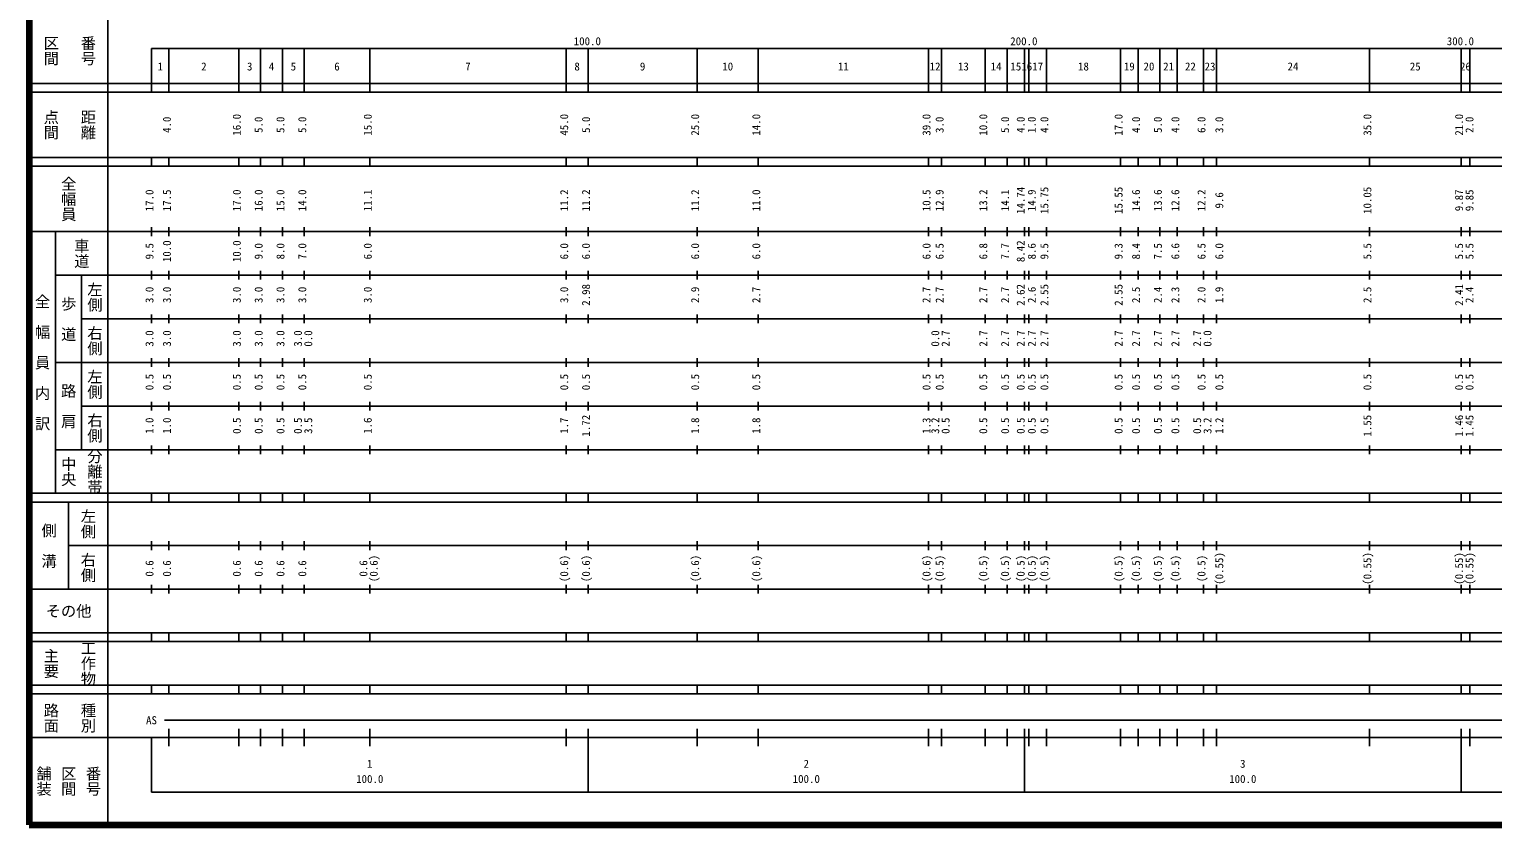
# Model space of a CAD drawing. Units: millimetres on the paper, enlarged 1000 times. Extents: x 40000 to 680000, y 20000 to 380000.
# Drawn here: x 40000 to 375254, y 20000 to 202409 of the extents above; entities that cross this region are included whole.
import ezdxf
from ezdxf.enums import TextEntityAlignment as Align

# ---------------------------------------------------------------- set-up
doc = ezdxf.new("R2010")
doc.units = ezdxf.units.MM
doc.header["$LTSCALE"] = 1000
doc.layers.add('M-TTL', color=2, linetype='Continuous', lineweight=140)
doc.layers.add('M-TTL-BAND', color=7, linetype='Continuous', lineweight=25)
doc.styles.add('@ＭＳ ゴシック', font='')
doc.styles.add('ＭＳ ゴシック', font='')
doc.styles.get('@ＭＳ ゴシック').set_extended_font_data('@MS Gothic')
doc.styles.get('ＭＳ ゴシック').set_extended_font_data('MS Gothic')

msp = doc.modelspace()

# ---------------------------------------------------------------- linework, layer by layer
at = {"layer": 'M-TTL'}
for p, q in [((40000, 380000), (40000, 20000)), ((40000, 20000), (680000, 20000))]:
    msp.add_line(p, q, dxfattribs=at)
at = {"layer": 'M-TTL-BAND'}
for p, q in [((58000, 370000), (58000, 20000)), ((68000, 198000), (579000, 198000)), ((68000, 198000), (68000, 188000)), ((72000, 188000), (72000, 198000)), ((88000, 188000), (88000, 198000)), ((93000, 188000), (93000, 198000)), ((98000, 188000), (98000, 198000)), ((103000, 188000), (103000, 198000)), ((118000, 188000), (118000, 198000)), ((163000, 188000), (163000, 198000)), ((168000, 188000), (168000, 198000)), ((193000, 188000), (193000, 198000)), ((207000, 188000), (207000, 198000)), ((246000, 188000), (246000, 198000)), ((249000, 188000), (249000, 198000)), ((259000, 188000), (259000, 198000)), ((264000, 188000), (264000, 198000)), ((268000, 188000), (268000, 198000)), ((269000, 188000), (269000, 198000)), ((273000, 188000), (273000, 198000)), ((290000, 188000), (290000, 198000)), ((294000, 188000), (294000, 198000)), ((299000, 188000), (299000, 198000)), ((303000, 188000), (303000, 198000)), ((309000, 188000), (309000, 198000)), ((312000, 188000), (312000, 198000)), ((347000, 188000), (347000, 198000)), ((368000, 188000), (368000, 198000)), ((370000, 188000), (370000, 198000)), ((40000, 190000), (579000, 190000)), ((40000, 188000), (579000, 188000)), ((40000, 173000), (579000, 173000)), ((40000, 171000), (579000, 171000)), ((68000, 171000), (68000, 173000)), ((72000, 171000), (72000, 173000)), ((88000, 171000), (88000, 173000)), ((93000, 171000), (93000, 173000)), ((98000, 171000), (98000, 173000)), ((103000, 171000), (103000, 173000)), ((118000, 171000), (118000, 173000)), ((163000, 171000), (163000, 173000)), ((168000, 171000), (168000, 173000)), ((193000, 171000), (193000, 173000)), ((207000, 171000), (207000, 173000)), ((246000, 171000), (246000, 173000)), ((249000, 171000), (249000, 173000)), ((259000, 171000), (259000, 173000)), ((264000, 171000), (264000, 173000)), ((268000, 171000), (268000, 173000)), ((269000, 171000), (269000, 173000)), ((273000, 171000), (273000, 173000)), ((290000, 171000), (290000, 173000)), ((294000, 171000), (294000, 173000)), ((299000, 171000), (299000, 173000)), ((303000, 171000), (303000, 173000)), ((309000, 171000), (309000, 173000)), ((312000, 171000), (312000, 173000)), ((347000, 171000), (347000, 173000)), ((368000, 171000), (368000, 173000)), ((370000, 171000), (370000, 173000)), ((40000, 156000), (579000, 156000)), ((46000, 96000), (46000, 156000)), ((68000, 155000), (68000, 157000)), ((72000, 155000), (72000, 157000)), ((88000, 155000), (88000, 157000)), ((93000, 155000), (93000, 157000)), ((98000, 155000), (98000, 157000)), ((103000, 155000), (103000, 157000)), ((118000, 155000), (118000, 157000)), ((163000, 155000), (163000, 157000)), ((168000, 155000), (168000, 157000)), ((193000, 155000), (193000, 157000)), ((207000, 155000), (207000, 157000)), ((246000, 155000), (246000, 157000)), ((249000, 155000), (249000, 157000)), ((259000, 155000), (259000, 157000)), ((264000, 155000), (264000, 157000)), ((268000, 155000), (268000, 157000)), ((269000, 155000), (269000, 157000)), ((273000, 155000), (273000, 157000)), ((290000, 155000), (290000, 157000)), ((294000, 155000), (294000, 157000)), ((299000, 155000), (299000, 157000)), ((303000, 155000), (303000, 157000)), ((309000, 155000), (309000, 157000)), ((312000, 155000), (312000, 157000)), ((347000, 155000), (347000, 157000)), ((368000, 155000), (368000, 157000)), ((370000, 155000), (370000, 157000)), ((46000, 146000), (579000, 146000)), ((52000, 146000), (52000, 106000)), ((68000, 145000), (68000, 147000)), ((72000, 145000), (72000, 147000)), ((88000, 145000), (88000, 147000)), ((93000, 145000), (93000, 147000)), ((98000, 145000), (98000, 147000)), ((103000, 145000), (103000, 147000)), ((118000, 145000), (118000, 147000)), ((163000, 145000), (163000, 147000)), ((168000, 145000), (168000, 147000)), ((193000, 145000), (193000, 147000)), ((207000, 145000), (207000, 147000)), ((246000, 145000), (246000, 147000)), ((249000, 145000), (249000, 147000)), ((259000, 145000), (259000, 147000)), ((264000, 145000), (264000, 147000)), ((268000, 145000), (268000, 147000)), ((269000, 145000), (269000, 147000)), ((273000, 145000), (273000, 147000)), ((290000, 145000), (290000, 147000)), ((294000, 145000), (294000, 147000)), ((299000, 145000), (299000, 147000)), ((303000, 145000), (303000, 147000)), ((309000, 145000), (309000, 147000)), ((312000, 145000), (312000, 147000)), ((347000, 145000), (347000, 147000)), ((368000, 145000), (368000, 147000)), ((370000, 145000), (370000, 147000)), ((52000, 136000), (579000, 136000)), ((68000, 135000), (68000, 137000)), ((72000, 135000), (72000, 137000)), ((88000, 135000), (88000, 137000)), ((93000, 135000), (93000, 137000)), ((98000, 135000), (98000, 137000)), ((103000, 135000), (103000, 137000)), ((118000, 135000), (118000, 137000)), ((163000, 135000), (163000, 137000)), ((168000, 135000), (168000, 137000)), ((193000, 135000), (193000, 137000)), ((207000, 135000), (207000, 137000)), ((246000, 135000), (246000, 137000)), ((249000, 135000), (249000, 137000)), ((259000, 135000), (259000, 137000)), ((264000, 135000), (264000, 137000)), ((268000, 135000), (268000, 137000)), ((269000, 135000), (269000, 137000)), ((273000, 135000), (273000, 137000)), ((290000, 135000), (290000, 137000)), ((294000, 135000), (294000, 137000)), ((299000, 135000), (299000, 137000)), ((303000, 135000), (303000, 137000)), ((309000, 135000), (309000, 137000)), ((312000, 135000), (312000, 137000)), ((347000, 135000), (347000, 137000)), ((368000, 135000), (368000, 137000)), ((370000, 135000), (370000, 137000)), ((46000, 126000), (579000, 126000)), ((68000, 125000), (68000, 127000)), ((72000, 125000), (72000, 127000)), ((88000, 125000), (88000, 127000)), ((93000, 125000), (93000, 127000)), ((98000, 125000), (98000, 127000)), ((103000, 125000), (103000, 127000)), ((118000, 125000), (118000, 127000)), ((163000, 125000), (163000, 127000)), ((168000, 125000), (168000, 127000)), ((193000, 125000), (193000, 127000)), ((207000, 125000), (207000, 127000)), ((246000, 125000), (246000, 127000)), ((249000, 125000), (249000, 127000)), ((259000, 125000), (259000, 127000)), ((264000, 125000), (264000, 127000)), ((268000, 125000), (268000, 127000)), ((269000, 125000), (269000, 127000)), ((273000, 125000), (273000, 127000)), ((290000, 125000), (290000, 127000)), ((294000, 125000), (294000, 127000)), ((299000, 125000), (299000, 127000)), ((303000, 125000), (303000, 127000)), ((309000, 125000), (309000, 127000)), ((312000, 125000), (312000, 127000)), ((347000, 125000), (347000, 127000)), ((368000, 125000), (368000, 127000)), ((370000, 125000), (370000, 127000)), ((52000, 116000), (579000, 116000)), ((68000, 115000), (68000, 117000)), ((72000, 115000), (72000, 117000)), ((88000, 115000), (88000, 117000)), ((93000, 115000), (93000, 117000)), ((98000, 115000), (98000, 117000)), ((103000, 115000), (103000, 117000)), ((118000, 115000), (118000, 117000)), ((163000, 115000), (163000, 117000)), ((168000, 115000), (168000, 117000)), ((193000, 115000), (193000, 117000)), ((207000, 115000), (207000, 117000)), ((246000, 115000), (246000, 117000)), ((249000, 115000), (249000, 117000)), ((259000, 115000), (259000, 117000)), ((264000, 115000), (264000, 117000)), ((268000, 115000), (268000, 117000)), ((269000, 115000), (269000, 117000)), ((273000, 115000), (273000, 117000)), ((290000, 115000), (290000, 117000)), ((294000, 115000), (294000, 117000)), ((299000, 115000), (299000, 117000)), ((303000, 115000), (303000, 117000)), ((309000, 115000), (309000, 117000)), ((312000, 115000), (312000, 117000)), ((347000, 115000), (347000, 117000)), ((368000, 115000), (368000, 117000)), ((370000, 115000), (370000, 117000)), ((46000, 106000), (579000, 106000)), ((68000, 105000), (68000, 107000)), ((72000, 105000), (72000, 107000)), ((88000, 105000), (88000, 107000)), ((93000, 105000), (93000, 107000)), ((98000, 105000), (98000, 107000)), ((103000, 105000), (103000, 107000)), ((118000, 105000), (118000, 107000)), ((163000, 105000), (163000, 107000)), ((168000, 105000), (168000, 107000)), ((193000, 105000), (193000, 107000)), ((207000, 105000), (207000, 107000)), ((246000, 105000), (246000, 107000)), ((249000, 105000), (249000, 107000)), ((259000, 105000), (259000, 107000)), ((264000, 105000), (264000, 107000)), ((268000, 105000), (268000, 107000)), ((269000, 105000), (269000, 107000)), ((273000, 105000), (273000, 107000)), ((290000, 105000), (290000, 107000)), ((294000, 105000), (294000, 107000)), ((299000, 105000), (299000, 107000)), ((303000, 105000), (303000, 107000)), ((309000, 105000), (309000, 107000)), ((312000, 105000), (312000, 107000)), ((347000, 105000), (347000, 107000)), ((368000, 105000), (368000, 107000)), ((370000, 105000), (370000, 107000)), ((40000, 96000), (579000, 96000)), ((40000, 94000), (579000, 94000)), ((49000, 94000), (49000, 74000)), ((68000, 94000), (68000, 96000)), ((72000, 94000), (72000, 96000)), ((88000, 94000), (88000, 96000)), ((93000, 94000), (93000, 96000)), ((98000, 94000), (98000, 96000)), ((103000, 94000), (103000, 96000)), ((118000, 94000), (118000, 96000)), ((163000, 94000), (163000, 96000)), ((168000, 94000), (168000, 96000)), ((193000, 94000), (193000, 96000)), ((207000, 94000), (207000, 96000)), ((246000, 94000), (246000, 96000)), ((249000, 94000), (249000, 96000)), ((259000, 94000), (259000, 96000)), ((264000, 94000), (264000, 96000)), ((268000, 94000), (268000, 96000)), ((269000, 94000), (269000, 96000)), ((273000, 94000), (273000, 96000)), ((290000, 94000), (290000, 96000)), ((294000, 94000), (294000, 96000)), ((299000, 94000), (299000, 96000)), ((303000, 94000), (303000, 96000)), ((309000, 94000), (309000, 96000)), ((312000, 94000), (312000, 96000)), ((347000, 94000), (347000, 96000)), ((368000, 94000), (368000, 96000)), ((370000, 94000), (370000, 96000)), ((49000, 84000), (579000, 84000)), ((68000, 83000), (68000, 85000)), ((72000, 83000), (72000, 85000)), ((88000, 83000), (88000, 85000)), ((93000, 83000), (93000, 85000)), ((98000, 83000), (98000, 85000)), ((103000, 83000), (103000, 85000)), ((118000, 83000), (118000, 85000)), ((163000, 83000), (163000, 85000)), ((168000, 83000), (168000, 85000)), ((193000, 83000), (193000, 85000)), ((207000, 83000), (207000, 85000)), ((246000, 83000), (246000, 85000)), ((249000, 83000), (249000, 85000)), ((259000, 83000), (259000, 85000)), ((264000, 83000), (264000, 85000)), ((268000, 83000), (268000, 85000)), ((269000, 83000), (269000, 85000)), ((273000, 83000), (273000, 85000)), ((290000, 83000), (290000, 85000)), ((294000, 83000), (294000, 85000)), ((299000, 83000), (299000, 85000)), ((303000, 83000), (303000, 85000)), ((309000, 83000), (309000, 85000)), ((312000, 83000), (312000, 85000)), ((347000, 83000), (347000, 85000)), ((368000, 83000), (368000, 85000)), ((370000, 83000), (370000, 85000)), ((40000, 74000), (579000, 74000)), ((68000, 73000), (68000, 75000)), ((72000, 73000), (72000, 75000)), ((88000, 73000), (88000, 75000)), ((93000, 73000), (93000, 75000)), ((98000, 73000), (98000, 75000)), ((103000, 73000), (103000, 75000)), ((118000, 73000), (118000, 75000)), ((163000, 73000), (163000, 75000)), ((168000, 73000), (168000, 75000)), ((193000, 73000), (193000, 75000)), ((207000, 73000), (207000, 75000)), ((246000, 73000), (246000, 75000)), ((249000, 73000), (249000, 75000)), ((259000, 73000), (259000, 75000)), ((264000, 73000), (264000, 75000)), ((268000, 73000), (268000, 75000)), ((269000, 73000), (269000, 75000)), ((273000, 73000), (273000, 75000)), ((290000, 73000), (290000, 75000)), ((294000, 73000), (294000, 75000)), ((299000, 73000), (299000, 75000)), ((303000, 73000), (303000, 75000)), ((309000, 73000), (309000, 75000)), ((312000, 73000), (312000, 75000)), ((347000, 73000), (347000, 75000)), ((368000, 73000), (368000, 75000)), ((370000, 73000), (370000, 75000)), ((40000, 64000), (579000, 64000)), ((68000, 62000), (68000, 64000)), ((72000, 62000), (72000, 64000)), ((88000, 62000), (88000, 64000)), ((93000, 62000), (93000, 64000)), ((98000, 62000), (98000, 64000)), ((103000, 62000), (103000, 64000)), ((118000, 62000), (118000, 64000)), ((163000, 62000), (163000, 64000)), ((168000, 62000), (168000, 64000)), ((193000, 62000), (193000, 64000)), ((207000, 62000), (207000, 64000)), ((246000, 62000), (246000, 64000)), ((249000, 62000), (249000, 64000)), ((259000, 62000), (259000, 64000)), ((264000, 62000), (264000, 64000)), ((268000, 62000), (268000, 64000)), ((269000, 62000), (269000, 64000)), ((273000, 62000), (273000, 64000)), ((290000, 62000), (290000, 64000)), ((294000, 62000), (294000, 64000)), ((299000, 62000), (299000, 64000)), ((303000, 62000), (303000, 64000)), ((309000, 62000), (309000, 64000)), ((312000, 62000), (312000, 64000)), ((347000, 62000), (347000, 64000)), ((368000, 62000), (368000, 64000)), ((370000, 62000), (370000, 64000)), ((40000, 62000), (579000, 62000)), ((40000, 52000), (579000, 52000)), ((68000, 50000), (68000, 52000)), ((72000, 50000), (72000, 52000)), ((88000, 50000), (88000, 52000)), ((93000, 50000), (93000, 52000)), ((98000, 50000), (98000, 52000)), ((103000, 50000), (103000, 52000)), ((118000, 50000), (118000, 52000)), ((163000, 50000), (163000, 52000)), ((168000, 50000), (168000, 52000)), ((193000, 50000), (193000, 52000)), ((207000, 50000), (207000, 52000)), ((246000, 50000), (246000, 52000)), ((249000, 50000), (249000, 52000)), ((259000, 50000), (259000, 52000)), ((264000, 50000), (264000, 52000)), ((268000, 50000), (268000, 52000)), ((269000, 50000), (269000, 52000)), ((273000, 50000), (273000, 52000)), ((290000, 50000), (290000, 52000)), ((294000, 50000), (294000, 52000)), ((299000, 50000), (299000, 52000)), ((303000, 50000), (303000, 52000)), ((309000, 50000), (309000, 52000)), ((312000, 50000), (312000, 52000)), ((347000, 50000), (347000, 52000)), ((368000, 50000), (368000, 52000)), ((370000, 50000), (370000, 52000)), ((40000, 50000), (579000, 50000)), ((71000, 44000), (565000, 44000)), ((72000, 38000), (72000, 42000)), ((88000, 38000), (88000, 42000)), ((93000, 38000), (93000, 42000)), ((98000, 38000), (98000, 42000)), ((103000, 38000), (103000, 42000)), ((118000, 38000), (118000, 42000)), ((163000, 38000), (163000, 42000)), ((168000, 27500), (168000, 42000)), ((193000, 38000), (193000, 42000)), ((207000, 38000), (207000, 42000)), ((246000, 38000), (246000, 42000)), ((249000, 38000), (249000, 42000)), ((259000, 38000), (259000, 42000)), ((264000, 38000), (264000, 42000)), ((268000, 27500), (268000, 42000)), ((269000, 38000), (269000, 42000)), ((273000, 38000), (273000, 42000)), ((290000, 38000), (290000, 42000)), ((294000, 38000), (294000, 42000)), ((299000, 38000), (299000, 42000)), ((303000, 38000), (303000, 42000)), ((309000, 38000), (309000, 42000)), ((312000, 38000), (312000, 42000)), ((347000, 38000), (347000, 42000)), ((368000, 27500), (368000, 42000)), ((370000, 38000), (370000, 42000)), ((40000, 40000), (579000, 40000)), ((68000, 40000), (68000, 27500)), ((68000, 27500), (579000, 27500))]:
    msp.add_line(p, q, dxfattribs=at)

# ---------------------------------------------------------------- texts
at = {"layer": 'M-TTL-BAND', "style": '@ＭＳ ゴシック'}
for s, p in [('区間', (45000, 197500)), ('番号', (53500, 197500)), ('点間', (45000, 180500)), ('距離', (53500, 180500)), ('全幅員', (49000, 163500)), ('車道', (52000, 151000)), ('左側', (55000, 141000)), ('全\u3000幅\u3000員\u3000内\u3000訳', (43000, 126000)), ('歩\u3000道', (49000, 136000)), ('右側', (55000, 131000)), ('左側', (55000, 121000)), ('路\u3000肩', (49000, 116000)), ('右側', (55000, 111000)), ('中央', (49000, 101000)), ('分離帯', (55000, 101000)), ('左側', (53500, 89000)), ('側\u3000溝', (44500, 84000)), ('右側', (53500, 79000)), ('主要', (45000, 57000)), ('工作物', (53500, 57000)), ('路面', (45000, 44500)), ('種別', (53500, 44500)), ('舗装', (43333, 30000)), ('区間', (49000, 30000)), ('番号', (54667, 30000))]:
    msp.add_text(s, height=2566, rotation=270, dxfattribs=at).set_placement(p, align=Align.MIDDLE_CENTER)
at = {"layer": 'M-TTL-BAND', "style": 'ＭＳ ゴシック'}
for s, p in [('100.0', (167844, 198195)), ('200.0', (267844, 198195)), ('300.0', (367844, 198195)), ('1', (70000, 192405)), ('2', (80000, 192405)), ('3', (90500, 192405)), ('4', (95500, 192405)), ('5', (100500, 192405)), ('6', (110500, 192405)), ('7', (140500, 192405)), ('8', (165500, 192405)), ('9', (180500, 192405)), ('10', (200000, 192405)), ('11', (226500, 192405)), ('12', (247500, 192405)), ('13', (254000, 192405)), ('14', (261500, 192405)), ('15', (266000, 192405)), ('16', (268500, 192405)), ('17', (271000, 192405)), ('18', (281500, 192405)), ('19', (292000, 192405)), ('20', (296500, 192405)), ('21', (301000, 192405)), ('22', (306000, 192405)), ('23', (310500, 192405)), ('24', (329500, 192405)), ('25', (357500, 192405)), ('26', (369000, 192405)), ('AS', (68000, 42500)), ('1', (118000, 32523)), ('2', (218000, 32523)), ('3', (318000, 32523)), ('100.0', (118000, 29033)), ('100.0', (218000, 29033)), ('100.0', (318000, 29033))]:
    msp.add_text(s, height=1833, dxfattribs=at).set_placement(p, align=Align.BOTTOM_CENTER)
for s, p in [('4.0', (73000, 180500)), ('16.0', (89000, 180500)), ('5.0', (94000, 180500)), ('5.0', (99000, 180500)), ('5.0', (104000, 180500)), ('15.0', (119000, 180500)), ('45.0', (164000, 180500)), ('5.0', (169000, 180500)), ('25.0', (194000, 180500)), ('14.0', (208000, 180500)), ('39.0', (247000, 180500)), ('3.0', (250000, 180500)), ('10.0', (260000, 180500)), ('5.0', (265000, 180500)), ('4.0', (268575, 180500)), ('1.0', (271113, 180500)), ('4.0', (274000, 180500)), ('17.0', (291000, 180500)), ('4.0', (295000, 180500)), ('5.0', (300000, 180500)), ('4.0', (304000, 180500)), ('6.0', (310000, 180500)), ('3.0', (314069, 180500)), ('35.0', (348000, 180500)), ('21.0', (369000, 180500)), ('2.0', (371391, 180500)), ('17.0', (69000, 163174)), ('17.5', (73000, 163174)), ('17.0', (89000, 163174)), ('16.0', (94000, 163174)), ('15.0', (99000, 163174)), ('14.0', (104000, 163174)), ('11.1', (119000, 163174)), ('11.2', (164000, 163174)), ('11.2', (169000, 163174)), ('11.2', (194000, 163174)), ('11.0', (208000, 163174)), ('10.5', (247000, 163174)), ('12.9', (250000, 163174)), ('13.2', (260000, 163174)), ('14.1', (265000, 163174)), ('14.74', (268575, 163174)), ('14.9', (271113, 163174)), ('15.75', (274000, 163174)), ('15.55', (291000, 163174)), ('14.6', (295000, 163174)), ('13.6', (300000, 163174)), ('12.6', (304000, 163174)), ('12.2', (310000, 163174)), ('9.6', (314069, 163174)), ('10.05', (348000, 163174)), ('9.87', (369000, 163174)), ('9.85', (371391, 163174)), ('9.5', (69000, 151500)), ('10.0', (73000, 151500)), ('10.0', (89000, 151500)), ('9.0', (94000, 151500)), ('8.0', (99000, 151500)), ('7.0', (104000, 151500)), ('6.0', (119000, 151500)), ('6.0', (164000, 151500)), ('6.0', (169000, 151500)), ('6.0', (194000, 151500)), ('6.0', (208000, 151500)), ('6.0', (247000, 151500)), ('6.5', (250000, 151500)), ('6.8', (260000, 151500)), ('7.7', (265000, 151500)), ('8.42', (268575, 151500)), ('8.6', (271113, 151500)), ('9.5', (274000, 151500)), ('9.3', (291000, 151500)), ('8.4', (295000, 151500)), ('7.5', (300000, 151500)), ('6.6', (304000, 151500)), ('6.5', (310000, 151500)), ('6.0', (314069, 151500)), ('5.5', (348000, 151500)), ('5.5', (369000, 151500)), ('5.5', (371391, 151500)), ('3.0', (69000, 141500)), ('3.0', (73000, 141500)), ('3.0', (89000, 141500)), ('3.0', (94000, 141500)), ('3.0', (99000, 141500)), ('3.0', (104000, 141500)), ('3.0', (119000, 141500)), ('3.0', (164000, 141500)), ('2.98', (169000, 141500)), ('2.9', (194000, 141500)), ('2.7', (208000, 141500)), ('2.7', (247000, 141500)), ('2.7', (250000, 141500)), ('2.7', (260000, 141500)), ('2.7', (265000, 141500)), ('2.62', (268575, 141500)), ('2.6', (271113, 141500)), ('2.55', (274000, 141500)), ('2.55', (291000, 141500)), ('2.5', (295000, 141500)), ('2.4', (300000, 141500)), ('2.3', (304000, 141500)), ('2.0', (310000, 141500)), ('1.9', (314069, 141500)), ('2.5', (348000, 141500)), ('2.41', (369000, 141500)), ('2.4', (371391, 141500)), ('3.0', (69000, 131500)), ('3.0', (73000, 131500)), ('3.0', (89000, 131500)), ('3.0', (94000, 131500)), ('3.0', (99000, 131500)), ('3.0', (103000, 131500)), ('0.0', (105370, 131500)), ('0.0', (249000, 131500)), ('2.7', (251370, 131500)), ('2.7', (260000, 131500)), ('2.7', (265000, 131500)), ('2.7', (268575, 131500)), ('2.7', (271113, 131500)), ('2.7', (274000, 131500)), ('2.7', (291000, 131500)), ('2.7', (295000, 131500)), ('2.7', (300000, 131500)), ('2.7', (304000, 131500)), ('2.7', (309000, 131500)), ('0.0', (311370, 131500)), ('0.5', (69000, 121500)), ('0.5', (73000, 121500)), ('0.5', (89000, 121500)), ('0.5', (94000, 121500)), ('0.5', (99000, 121500)), ('0.5', (104000, 121500)), ('0.5', (119000, 121500)), ('0.5', (164000, 121500)), ('0.5', (169000, 121500)), ('0.5', (194000, 121500)), ('0.5', (208000, 121500)), ('0.5', (247000, 121500)), ('0.5', (250000, 121500)), ('0.5', (260000, 121500)), ('0.5', (265000, 121500)), ('0.5', (268575, 121500)), ('0.5', (271113, 121500)), ('0.5', (274000, 121500)), ('0.5', (291000, 121500)), ('0.5', (295000, 121500)), ('0.5', (300000, 121500)), ('0.5', (304000, 121500)), ('0.5', (310000, 121500)), ('0.5', (314069, 121500)), ('0.5', (348000, 121500)), ('0.5', (369000, 121500)), ('0.5', (371391, 121500)), ('1.0', (69000, 111500)), ('1.0', (73000, 111500)), ('0.5', (89000, 111500)), ('0.5', (94000, 111500)), ('0.5', (99000, 111500)), ('0.5', (103000, 111500)), ('3.5', (105370, 111500)), ('1.6', (119000, 111500)), ('1.7', (164000, 111500)), ('1.72', (169000, 111500)), ('1.8', (194000, 111500)), ('1.8', (208000, 111500)), ('1.3', (247000, 111500)), ('3.2', (249000, 111500)), ('0.5', (251370, 111500)), ('0.5', (260000, 111500)), ('0.5', (265000, 111500)), ('0.5', (268575, 111500)), ('0.5', (271113, 111500)), ('0.5', (274000, 111500)), ('0.5', (291000, 111500)), ('0.5', (295000, 111500)), ('0.5', (300000, 111500)), ('0.5', (304000, 111500)), ('0.5', (309000, 111500)), ('3.2', (311370, 111500)), ('1.2', (314069, 111500)), ('1.55', (348000, 111500)), ('1.46', (369000, 111500)), ('1.45', (371391, 111500)), ('0.6', (69000, 78764)), ('0.6', (73000, 78764)), ('0.6', (89000, 78764)), ('0.6', (94000, 78764)), ('0.6', (99000, 78764)), ('0.6', (104000, 78764)), ('0.6', (118000, 78764)), ('(0.6)', (120370, 78764)), ('(0.6)', (164000, 78764)), ('(0.6)', (169000, 78764)), ('(0.6)', (194000, 78764)), ('(0.6)', (208000, 78764)), ('(0.6)', (247000, 78764)), ('(0.5)', (250000, 78764)), ('(0.5)', (260000, 78764)), ('(0.5)', (265000, 78764)), ('(0.5)', (268575, 78764)), ('(0.5)', (271113, 78764)), ('(0.5)', (274000, 78764)), ('(0.5)', (291000, 78764)), ('(0.5)', (295000, 78764)), ('(0.5)', (300000, 78764)), ('(0.5)', (304000, 78764)), ('(0.5)', (310000, 78764)), ('(0.55)', (314069, 78764)), ('(0.55)', (348000, 78764)), ('(0.55)', (369000, 78764)), ('(0.55)', (371391, 78764))]:
    msp.add_text(s, height=1833, rotation=90, dxfattribs=at).set_placement(p, align=Align.BOTTOM_CENTER)
msp.add_text('その他', height=2566, dxfattribs=at).set_placement((49000, 69000), align=Align.MIDDLE_CENTER)

doc.saveas('drawing.dxf')
